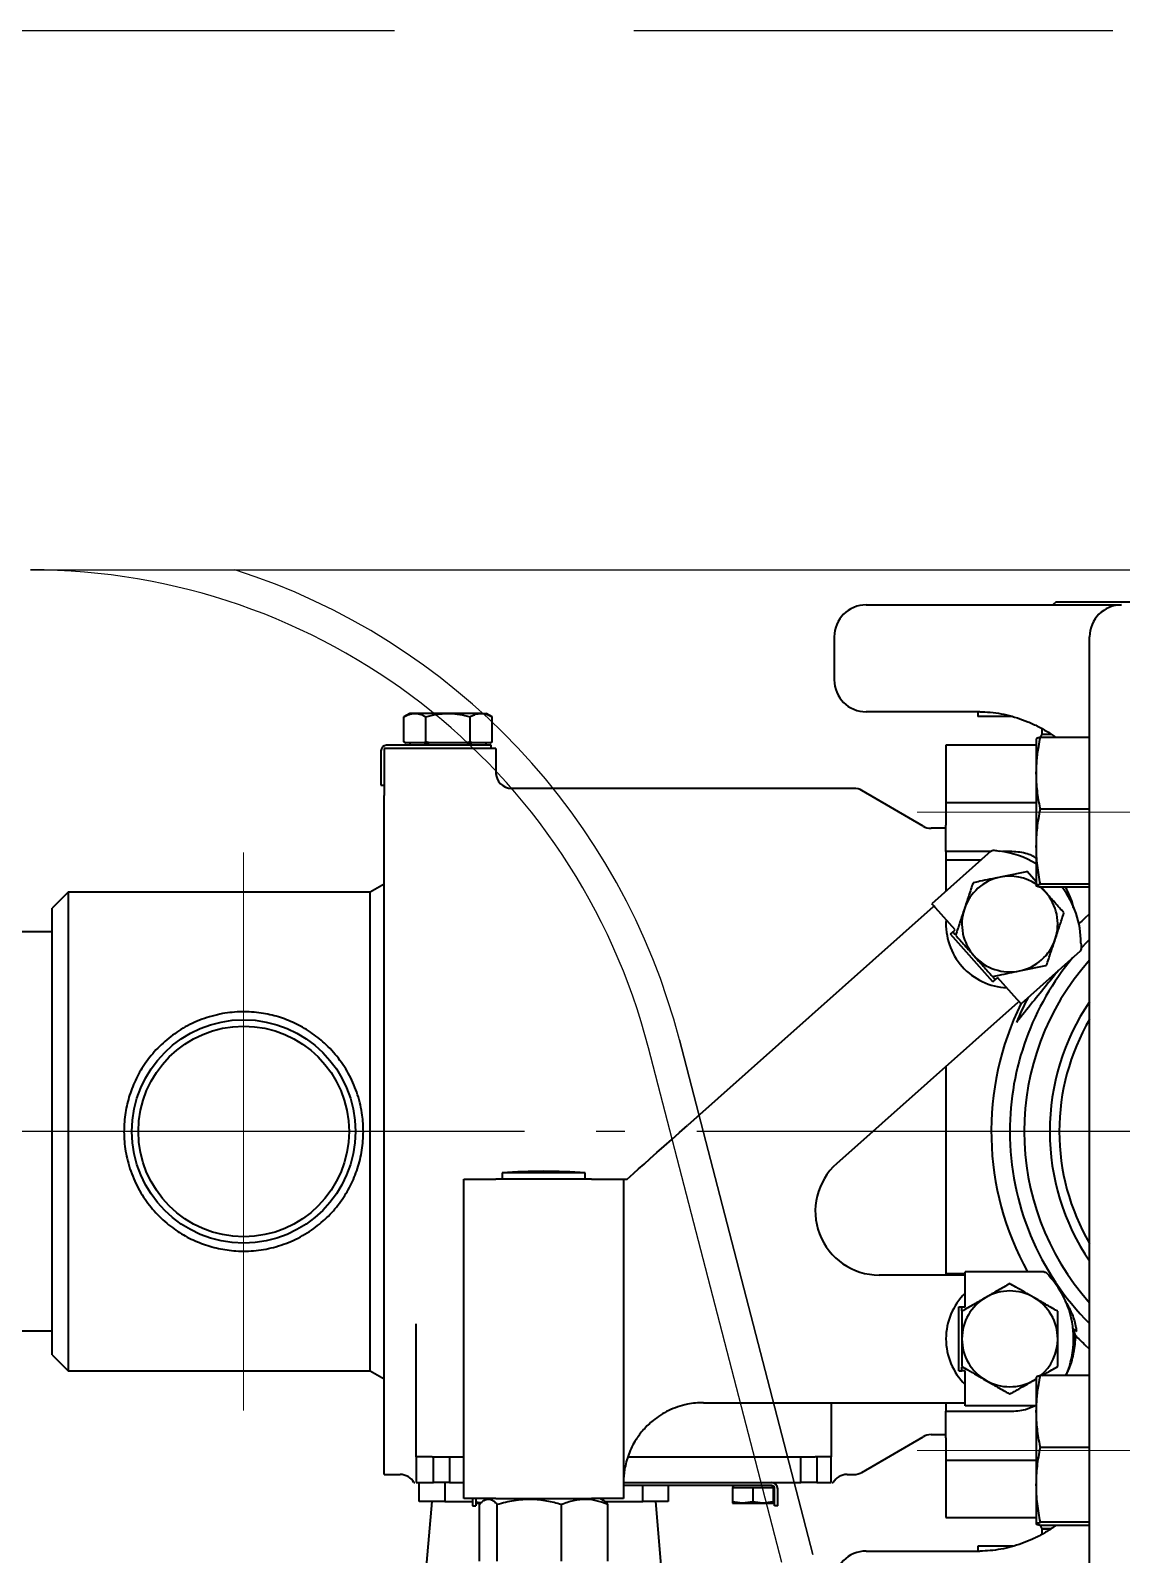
# Model space of a CAD drawing. Extents: x 39751 to 116307, y -36149 to -14965.
# Drawn here: x 44353.9 to 44695.7, y -20708.6 to -20231 of the extents above; entities that cross this region are included whole.
import ezdxf

# ---------------------------------------------------------------- set-up
doc = ezdxf.new("R2010")
doc.units = 0
doc.header["$LTSCALE"] = 1500
for name, pattern in [('CENTER', [1.32, 1.2, -0.05, 0.02, -0.05]), ('CENTER1', [1.02, 0.9, -0.05, 0.02, -0.05]), ('HIDDEN1', [0.15, 0.1, -0.05]), ('PHAN', [0.76, 0.57, -0.05, 0.02, -0.05, 0.02, -0.05])]:
    doc.linetypes.add(name, pattern=pattern)
doc.layers.add('01-粗实线', color=7, linetype='Continuous', lineweight=35)
doc.layers.add('05-中心线', color=1, linetype='CENTER', lineweight=18)
doc.layers.add('confine6', color=4, linetype='CENTER1')
doc.layers.add('confine9', color=1, linetype='PHAN')

# ---------------------------------------------------------------- blocks, each defined once
blk = doc.blocks.new('A$C24265A49')
blk.add_line((0, 386), (1327.66, 386))
at = {"color": 7, "ltscale": 0.416402}
for p, q in [((235.38, 74.92), (193.6, 236.16)), ((245.06, 77.43), (203.28, 238.67)), ((203.28, 238.67), (245.06, 77.43))]:
    blk.add_line(p, q, dxfattribs=at)
at = {"color": 7}
for radius, start, end in [(200, 14.5242, 90), (210, 14.5242, 72.2472), (210, 14.524, 72.2472)]:
    blk.add_arc((0, 186), radius, start, end, dxfattribs=at)
blk = doc.blocks.new('A$C4F9C0831')
at = {"layer": '01-粗实线'}
for p, q in [((1582.7, 430.22), (1605.51, 430.22)), ((1605.51, 430.22), (1655.68, 430.22)), ((1642.2, 431.22), (1641.2, 430.22)), ((1642.2, 431.22), (1675.5, 431.22)), ((1655.68, 430.22), (1662.7, 430.22)), ((1572.7, 420.22), (1572.7, 406.72)), ((1652.7, 390.22), (1652.7, 420.22)), ((1605.51, 396.72), (1582.7, 396.72)), ((1618.27, 396.72), (1605.51, 396.72)), ((1617.7, 396.72), (1617.7, 395.22)), ((1439.7, 396.22), (1437.84, 395.14)), ((1437.84, 387.29), (1437.84, 395.14)), ((1441.3, 396.22), (1439.7, 396.22)), ((1451.7, 396.22), (1441.3, 396.22)), ((1444.77, 387.29), (1444.77, 395.14)), ((1462.09, 396.22), (1451.7, 396.22)), ((1458.62, 387.29), (1458.62, 395.14)), ((1462.09, 396.22), (1463.7, 396.22)), ((1465.55, 395.14), (1463.7, 396.22)), ((1465.55, 387.29), (1465.55, 395.14)), ((1628.57, 395.22), (1617.7, 395.22)), ((1437.84, 387.29), (1438.31, 387.02)), ((1438.34, 387.02), (1437.84, 387.29)), ((1438.31, 387.02), (1438.34, 387.02)), ((1441.3, 387.02), (1438.34, 387.02)), ((1439.7, 387.02), (1439.7, 386.22)), ((1444.27, 387.02), (1441.3, 387.02)), ((1444.77, 387.29), (1444.27, 387.02)), ((1444.27, 387.02), (1445.77, 387.02)), ((1445.77, 387.02), (1444.77, 387.29)), ((1451.7, 387.02), (1445.77, 387.02)), ((1457.63, 387.02), (1451.7, 387.02)), ((1458.62, 387.29), (1457.63, 387.02)), ((1457.63, 387.02), (1459.12, 387.02)), ((1459.12, 387.02), (1458.62, 387.29)), ((1462.09, 387.02), (1459.12, 387.02)), ((1465.05, 387.02), (1462.09, 387.02)), ((1463.7, 386.22), (1463.7, 387.02)), ((1465.55, 387.29), (1465.05, 387.02)), ((1465.05, 387.02), (1465.08, 387.02)), ((1465.08, 387.02), (1465.55, 387.29)), ((1636, 388.2), (1636, 377.47)), ((1637.7, 389.72), (1637.22, 388.68)), ((1652.7, 388.7), (1637.29, 388.7)), ((1637.7, 391.47), (1637.7, 389.72)), ((1637.7, 389.72), (1640.61, 389.72)), ((1652.7, 362.64), (1652.7, 390.22)), ((1430.7, 384.48), (1430.7, 373.68)), ((1461.7, 385.22), (1431.7, 385.22)), ((1431.7, 385.22), (1431.7, 375.44)), ((1439.45, 386.22), (1432.43, 386.22)), ((1441.03, 386.22), (1439.45, 386.22)), ((1465.2, 386.22), (1441.03, 386.22)), ((1466.7, 385.22), (1461.7, 385.22)), ((1465.2, 385.22), (1465.2, 386.22)), ((1466.7, 385.22), (1466.7, 377.02)), ((1636, 386.22), (1607.7, 386.22)), ((1607.7, 386.22), (1607.7, 368.29)), ((1636, 377.47), (1636, 354.48)), ((1430.7, 373.68), (1431.7, 373.68)), ((1431.7, 375.44), (1431.7, 370.54)), ((1578.85, 372.72), (1471.7, 372.72)), ((1431.7, 157.72), (1431.7, 370.54)), ((1600.53, 360.89), (1581.36, 372.04)), ((1607.7, 368.29), (1636, 368.29)), ((1607.7, 368.29), (1607.7, 361.24)), ((1652.7, 366.23), (1637.29, 366.23)), ((1607.7, 360.22), (1603.04, 360.22)), ((1607.7, 352.89), (1607.7, 361.24)), ((1652.7, 348.5), (1652.7, 362.64)), ((1636, 354.48), (1636, 342.23)), ((1621.78, 353.07), (1603.28, 336.59)), ((1621.59, 352.89), (1607.7, 352.89)), ((1607.7, 352.89), (1607.7, 350.22)), ((1618.58, 350.22), (1607.7, 350.22)), ((1607.7, 350.22), (1607.7, 340.53)), ((1627.7, 352.89), (1625.38, 352.89)), ((1636, 343.45), (1633.14, 346.66)), ((1652.7, 331.07), (1652.7, 348.5)), ((1332.7, 340.22), (1327.7, 335.22)), ((1427.37, 340.22), (1332.7, 340.22)), ((1332.7, 340.22), (1332.7, 265.22)), ((1431.7, 342.72), (1427.37, 340.22)), ((1427.37, 265.22), (1427.37, 340.22)), ((1652.7, 342.74), (1637.29, 342.74)), ((1652.7, 341.73), (1637.29, 341.73)), ((1638.9, 340.19), (1637.53, 341.73)), ((1327.7, 265.22), (1327.7, 335.22)), ((1603.72, 335.65), (1526.7, 267.06)), ((1603.72, 335.65), (1603.94, 335.84)), ((1610.59, 328.37), (1604.43, 335.29)), ((1652.7, 333.4), (1651.11, 331.95)), ((1652.7, 302.79), (1652.7, 331.07)), ((1327.7, 327.72), (1308.7, 327.72)), ((1609.1, 327.04), (1609.84, 327.71)), ((1622.4, 312.11), (1609.1, 327.04)), ((1610.62, 326.84), (1609.84, 327.71)), ((1610.39, 328.2), (1610.59, 328.37)), ((1649.71, 321.7), (1631.21, 305.22)), ((1623.14, 312.77), (1622.37, 313.64)), ((1622.4, 312.11), (1623.14, 312.77)), ((1623.89, 313.44), (1623.69, 313.26)), ((1630.05, 306.52), (1623.89, 313.44)), ((1573.47, 255.15), (1630.32, 305.77)), ((1630.54, 305.97), (1630.32, 305.77)), ((1652.7, 227.64), (1652.7, 302.79)), ((1607.7, 285.63), (1607.7, 220.75)), ((1327.7, 195.22), (1327.7, 265.22)), ((1332.7, 265.22), (1332.7, 190.22)), ((1427.37, 190.22), (1427.37, 265.22)), ((1456.7, 150.22), (1456.7, 250.22)), ((1456.7, 250.22), (1466.7, 250.22)), ((1496.7, 250.22), (1466.7, 250.22)), ((1468.7, 252.22), (1468.7, 250.22)), ((1494.7, 252.22), (1468.7, 252.22)), ((1494.7, 250.22), (1494.7, 252.22)), ((1496.7, 250.22), (1506.7, 250.22)), ((1506.7, 250.22), (1506.7, 150.22)), ((1506.7, 250.22), (1507.78, 250.22)), ((1652.7, 199.36), (1652.7, 227.64)), ((1613.4, 220.22), (1586.77, 220.22)), ((1607.7, 220.75), (1613.7, 220.75)), ((1607.7, 220.75), (1607.7, 220.22)), ((1613.4, 220.22), (1613.7, 220.22)), ((1613.7, 219.48), (1613.7, 221.22)), ((1638.48, 221.22), (1613.7, 221.22)), ((1613.7, 210.22), (1613.7, 219.48)), ((1611.7, 190.22), (1611.7, 210.22)), ((1611.7, 210.22), (1612.7, 210.22)), ((1612.7, 209.05), (1612.7, 210.22)), ((1612.7, 210.22), (1613.43, 210.22)), ((1613.43, 210.22), (1613.7, 210.22)), ((1308.7, 202.72), (1327.7, 202.72)), ((1441.7, 163.22), (1441.7, 204.96)), ((1647.39, 203.72), (1648.21, 201.28)), ((1647.7, 200.22), (1647.7, 200.22)), ((1651.11, 198.48), (1652.7, 197.04)), ((1652.7, 181.93), (1652.7, 199.36)), ((1327.7, 195.22), (1332.7, 190.22)), ((1612.7, 190.22), (1612.7, 191.38)), ((1332.7, 190.22), (1427.37, 190.22)), ((1427.37, 190.22), (1431.7, 187.72)), ((1611.7, 190.22), (1612.7, 190.22)), ((1613.43, 190.22), (1612.7, 190.22)), ((1613.7, 190.22), (1613.43, 190.22)), ((1613.7, 180.95), (1613.7, 190.22)), ((1636, 187.72), (1635.2, 187.22)), ((1635.2, 187.22), (1636, 187.69)), ((1636, 188.2), (1636, 177.47)), ((1652.7, 188.7), (1637.29, 188.7)), ((1652.7, 167.79), (1652.7, 181.93)), ((1531.7, 180.22), (1613.4, 180.22)), ((1571.7, 180.22), (1571.7, 163.22)), ((1607.7, 180.22), (1607.7, 177.54)), ((1607.7, 177.54), (1627.7, 177.54)), ((1607.7, 169.19), (1607.7, 177.54)), ((1613.7, 180.22), (1613.4, 180.22)), ((1613.7, 179.22), (1613.7, 180.95)), ((1636, 179.22), (1613.7, 179.22)), ((1632.64, 178.08), (1635.45, 179.22)), ((1636, 177.47), (1636, 154.48)), ((1581.36, 158.39), (1600.53, 169.54)), ((1603.04, 170.22), (1607.7, 170.22)), ((1607.7, 169.19), (1607.7, 162.14)), ((1652.7, 140.22), (1652.7, 167.79)), ((1446.7, 163.22), (1441.7, 163.22)), ((1441.7, 163.22), (1441.7, 155.22)), ((1446.7, 163.22), (1456.7, 163.22)), ((1447.2, 155.22), (1447.2, 163.22)), ((1452.2, 163.22), (1452.2, 155.22)), ((1508.09, 163.22), (1566.7, 163.22)), ((1562.2, 155.22), (1562.2, 163.22)), ((1571.7, 163.22), (1566.7, 163.22)), ((1567.2, 163.22), (1567.2, 155.22)), ((1571.7, 155.22), (1571.7, 163.22)), ((1652.7, 166.23), (1637.29, 166.23)), ((1431.7, 157.72), (1436.7, 157.72)), ((1576.7, 157.72), (1578.85, 157.72)), ((1636, 162.14), (1607.7, 162.14)), ((1607.7, 162.14), (1607.7, 144.22)), ((1441.7, 155.22), (1447.2, 155.22)), ((1442.7, 149.22), (1442.7, 155.22)), ((1452.2, 155.22), (1447.2, 155.22)), ((1450.7, 155.22), (1450.7, 149.22)), ((1452.2, 155.22), (1456.7, 155.22)), ((1506.7, 155.22), (1562.2, 155.22)), ((1553.02, 154.22), (1506.7, 154.22)), ((1512.7, 149.22), (1512.7, 154.22)), ((1520.7, 154.22), (1520.7, 149.22)), ((1541.38, 154.22), (1540.83, 153.67)), ((1540.83, 153.62), (1540.83, 149.12)), ((1540.83, 153.62), (1543.32, 153.62)), ((1543.32, 153.62), (1544.71, 153.62)), ((1544.71, 153.62), (1547.2, 153.62)), ((1547.2, 153.62), (1547.2, 149.12)), ((1547.2, 153.62), (1549.69, 153.62)), ((1549.69, 153.62), (1551.07, 153.62)), ((1551.07, 153.62), (1553.56, 153.62)), ((1553.56, 153.67), (1553.01, 154.22)), ((1553.56, 153.62), (1553.56, 149.12)), ((1554.02, 147.89), (1554.02, 153.22)), ((1555.02, 147.89), (1555.02, 153.22)), ((1567.2, 155.22), (1562.2, 155.22)), ((1567.2, 155.22), (1571.7, 155.22)), ((1636, 154.48), (1636, 142.23)), ((1450.7, 149.22), (1442.7, 149.22)), ((1443.26, 108.68), (1446.7, 149.22)), ((1450.7, 149.22), (1459.37, 149.22)), ((1466.7, 150.22), (1456.7, 150.22)), ((1459.37, 150.22), (1459.37, 147.89)), ((1460.37, 150.22), (1460.37, 147.89)), ((1462.03, 148.84), (1460.37, 149.07)), ((1460.5, 148.88), (1460.83, 148.77)), ((1460.83, 148.77), (1461.92, 148.77)), ((1461.58, 130.54), (1461.58, 148.39)), ((1464.07, 150.22), (1463.02, 149.61)), ((1466.7, 150.22), (1496.7, 150.22)), ((1467.13, 130.54), (1467.13, 148.39)), ((1487.25, 130.54), (1487.25, 148.39)), ((1506.7, 150.22), (1496.7, 150.22)), ((1500.37, 149.61), (1499.32, 150.22)), ((1500.92, 149.22), (1512.7, 149.22)), ((1501.82, 130.54), (1501.82, 148.39)), ((1520.7, 149.22), (1512.7, 149.22)), ((1516.7, 149.22), (1520.13, 108.68)), ((1544.01, 148.77), (1540.83, 149.12)), ((1540.83, 148.77), (1544.01, 148.77)), ((1547.2, 149.12), (1544.01, 148.77)), ((1544.01, 148.77), (1550.38, 148.77)), ((1550.38, 148.77), (1547.2, 149.12)), ((1553.56, 149.12), (1550.38, 148.77)), ((1550.38, 148.77), (1553.56, 148.77)), ((1459.37, 147.89), (1460.37, 147.89)), ((1555.02, 147.89), (1554.02, 147.89)), ((1607.7, 144.22), (1636, 144.22)), ((1637.22, 141.75), (1637.7, 140.72)), ((1652.7, 142.74), (1637.29, 142.74)), ((1652.7, 141.73), (1637.29, 141.73)), ((1637.7, 140.72), (1637.7, 138.95)), ((1637.7, 140.72), (1640.61, 140.72)), ((1640.6, 140.72), (1637.7, 140.72)), ((1652.7, 110.22), (1652.7, 140.22)), ((1617.7, 135.22), (1617.7, 133.72)), ((1628.66, 135.22), (1617.7, 135.22)), ((1582.7, 133.72), (1605.51, 133.72)), ((1605.51, 133.72), (1618.27, 133.72))]:
    blk.add_line(p, q, dxfattribs=at)
at = {"layer": '01-粗实线', "flags": 128}
for points in [[(1637.31, 341.73), (1637.5, 341.57), (1638.9, 340.19)], [(1604.43, 335.29), (1604.21, 335.54), (1603.99, 335.79), (1603.79, 336.01), (1603.61, 336.21), (1603.47, 336.37), (1603.36, 336.49), (1603.3, 336.56), (1603.28, 336.59)], [(1609.84, 327.71), (1609.85, 327.72), (1609.89, 327.75), (1609.94, 327.79), (1610.01, 327.85), (1610.09, 327.93), (1610.18, 328.01), (1610.29, 328.1), (1610.39, 328.2)], [(1649.94, 322.53), (1652.12, 324.82), (1652.7, 325.41)], [(1623.69, 313.26), (1623.59, 313.17), (1623.48, 313.07), (1623.39, 312.99), (1623.31, 312.92), (1623.24, 312.85), (1623.19, 312.81), (1623.15, 312.78), (1623.14, 312.77)], [(1631.21, 305.22), (1631.18, 305.25), (1631.12, 305.32), (1631.01, 305.44), (1630.87, 305.6), (1630.69, 305.8), (1630.49, 306.02), (1630.28, 306.27), (1630.05, 306.52)], [(1507.78, 250.22), (1508.72, 251.06), (1509.95, 252.15), (1511.43, 253.47), (1513.14, 255), (1515.07, 256.71), (1517.17, 258.58), (1519.42, 260.59), (1521.78, 262.69), (1524.22, 264.86), (1526.7, 267.06)]]:
    blk.add_lwpolyline(points, dxfattribs=at)
at = {"layer": '01-粗实线'}
for radius in [35, 33]:
    blk.add_circle((1387.7, 265.22), radius, dxfattribs=at)
for centre, radius, start, end in [((1582.7, 420.22), 10, 90, 180), ((1662.7, 420.22), 10, 90, 180), ((1582.7, 406.72), 10, 180, 270), ((1432.43, 384.48), 1.74, 90, 180), ((1471.7, 377.72), 5, 180, 270), ((1578.85, 367.72), 5, 59.8265, 90), ((1603.04, 365.22), 5, 239.8265, 270), ((1620.98, 324.23), 29, 58.8017, 83.3065), ((1627.7, 330.22), 22.68, 77.3985, 90), ((1627.7, 330.22), 15, 101.6822, 161.6822), ((1627.7, 330.22), 15, 56.404, 101.6822), ((1627.7, 330.22), 15, 341.6822, 41.6822), ((1620.98, 324.23), 29, 0.0579, 37.1076), ((1627.7, 330.22), 15, 161.6822, 221.6822), ((1627.7, 330.22), 20, 176.1092, 267.2552), ((1712.7, 265.22), 90.81, 132.7036, 134.2403), ((1627.7, 330.22), 15, 281.6822, 341.6822), ((1627.7, 330.22), 15, 221.6822, 281.6822), ((1712.7, 265.22), 84.99, 140.1095, 180), ((1712.7, 265.22), 80.5, 138.1884, 221.8116), ((1712.7, 265.22), 89.71, 152.1006, 157.6002), ((1712.7, 265.22), 72.5, 145.9518, 180), ((1712.7, 265.22), 90.81, 153.8437, 208.9792), ((1712.7, 265.22), 69.5, 149.6902, 180), ((1712.7, 265.22), 84.99, 180, 225.0907), ((1712.7, 265.22), 72.5, 180, 214.0482), ((1712.7, 265.22), 69.5, 180, 210.3098), ((1586.77, 240.22), 20, 131.6822, 270), ((1481.7, 81.47), 171.25, 85.6464, 94.3536), ((1627.7, 200.22), 15, 60, 120), ((1618.7, 200.22), 29, 0, 41.6243), ((1627.7, 200.22), 20, 134.427, 225.573), ((1627.7, 200.22), 15, 120, 180), ((1627.7, 200.22), 15, 0, 60), ((1712.7, 265.22), 89.71, 223.278, 224.3724), ((1627.7, 200.22), 20.54, 355.1477, 2.9628), ((1712.7, 265.22), 90.81, 224.7533, 227.2964), ((1627.7, 200.22), 15, 180, 240), ((1627.7, 200.22), 15, 309.8825, 0), ((1618.7, 200.22), 29, 336.6139, 0), ((1627.7, 200.22), 15, 240, 300), ((1531.7, 155.22), 25, 90, 101.537), ((1627.7, 200.22), 22.68, 270, 282.6015), ((1603.04, 165.22), 5, 90, 120.1735), ((1436.7, 152.72), 5, 29.995, 90), ((1576.7, 152.72), 5, 90, 150.0251), ((1578.85, 162.72), 5, 270, 300.1735), ((1553.02, 153.22), 2, 0, 90), ((1553.02, 153.22), 1, 0, 90), ((1582.7, 123.72), 10, 90, 180)]:
    blk.add_arc(centre, radius, start, end, dxfattribs=at)
for points, knots in [([(1618.27, 396.72), (1618.81, 396.71), (1620.48, 396.69), (1623.29, 396.43), (1626.68, 395.81), (1630.04, 394.88), (1633.35, 393.66), (1636.59, 392.14), (1639.52, 390.51), (1641.36, 389.25), (1642.15, 388.7)], [0, 0, 0, 0, 0.066999, 0.210334, 0.352853, 0.493593, 0.631891, 0.767386, 0.899951, 1, 1, 1, 1]), ([(1437.84, 395.14), (1438.4, 395.44), (1439.54, 396.05), (1440.71, 396.16), (1441.3, 396.22)], [0, 0, 0, 0, 0.4954573, 1, 1, 1, 1]), ([(1441.3, 396.22), (1441.39, 396.21), (1442.01, 396.2), (1443.18, 395.97), (1444.24, 395.42), (1444.77, 395.14)], [0, 0, 0, 0, 0.070097, 0.530788, 1, 1, 1, 1]), ([(1444.77, 395.14), (1445.89, 395.44), (1448.16, 396.05), (1450.51, 396.16), (1451.7, 396.22)], [0, 0, 0, 0, 0.495455, 1, 1, 1, 1]), ([(1451.7, 396.22), (1451.86, 396.21), (1453.1, 396.2), (1455.45, 395.97), (1457.56, 395.42), (1458.62, 395.14)], [0, 0, 0, 0, 0.070096, 0.53079, 1, 1, 1, 1]), ([(1458.62, 395.14), (1458.86, 395.27), (1459.55, 395.65), (1460.7, 396.1), (1461.62, 396.18), (1462.09, 396.22)], [0, 0, 0, 0, 0.2113659, 0.6030813, 1, 1, 1, 1]), ([(1462.09, 396.22), (1462.36, 396.2), (1463.53, 396.15), (1464.68, 395.58), (1465.55, 395.14)], [0, 0, 0, 0, 0.2323671, 1, 1, 1, 1]), ([(1636, 377.47), (1636.04, 378.87), (1636.11, 381.69), (1636.63, 385.43), (1637.1, 387.77), (1637.29, 388.7)], [0, 0, 0, 0, 0.3725111, 0.7470574, 1, 1, 1, 1]), ([(1637.29, 388.7), (1636.93, 388.62), (1636.19, 388.45), (1636.06, 388.28), (1636, 388.2)], [0, 0, 0, 0, 0.498112, 1, 1, 1, 1]), ([(1637.29, 366.23), (1637.27, 366.33), (1636.87, 368.22), (1636.19, 371.96), (1636.06, 375.63), (1636, 377.47)], [0, 0, 0, 0, 0.026969, 0.511713, 1, 1, 1, 1]), ([(1636, 354.48), (1636.06, 356.44), (1636.19, 360.39), (1636.92, 364.27), (1637.29, 366.23)], [0, 0, 0, 0, 0.49778, 1, 1, 1, 1]), ([(1637.29, 342.74), (1636.93, 344.68), (1636.19, 348.56), (1636.06, 352.5), (1636, 354.48)], [0, 0, 0, 0, 0.498113, 1, 1, 1, 1]), ([(1621.78, 353.07), (1621.92, 353.15), (1622.19, 353.33), (1622.81, 353.34), (1623.55, 353.23), (1624.09, 353.1), (1624.36, 353.03)], [0, 0, 0, 0, 0.249999, 0.499999, 0.750002, 1, 1, 1, 1]), ([(1636, 350.87), (1635.53, 351.15), (1634.49, 351.77), (1633.3, 352.14), (1632.64, 352.35)], [0, 0, 0, 0, 0.454374, 1, 1, 1, 1]), ([(1624.66, 344.9), (1622.53, 344.46), (1619.69, 343.88), (1616.89, 343.3), (1616.18, 343.15)], [0, 0, 0, 0, 0.746933, 1, 1, 1, 1]), ([(1633.14, 346.66), (1633.06, 346.64), (1631.63, 346.35), (1628.82, 345.76), (1626.05, 345.19), (1624.66, 344.9)], [0, 0, 0, 0, 0.026969, 0.511715, 1, 1, 1, 1]), ([(1616.18, 343.15), (1615.73, 341.79), (1614.83, 339.07), (1613.92, 336.31), (1613.46, 334.93)], [0, 0, 0, 0, 0.498113, 1, 1, 1, 1]), ([(1636, 342.23), (1636.06, 342.32), (1636.19, 342.49), (1636.92, 342.65), (1637.29, 342.74)], [0, 0, 0, 0, 0.497781, 1, 1, 1, 1]), ([(1637.29, 341.73), (1636.93, 341.81), (1636.19, 341.98), (1636.06, 342.15), (1636, 342.23)], [0, 0, 0, 0, 0.4981135, 1, 1, 1, 1]), ([(1644.66, 333.72), (1643.71, 334.79), (1641.8, 336.93), (1639.87, 339.1), (1638.9, 340.19)], [0, 0, 0, 0, 0.498113, 1, 1, 1, 1]), ([(1647.61, 335.25), (1647.58, 335.47), (1647.37, 336.78), (1646.58, 338.99), (1645.66, 340.83), (1645.22, 341.73)], [0, 0, 0, 0, 0.093455, 0.560123, 1, 1, 1, 1]), ([(1613.46, 334.93), (1613, 333.56), (1612.09, 330.8), (1611.19, 328.08), (1610.73, 326.71)], [0, 0, 0, 0, 0.49778, 1, 1, 1, 1]), ([(1641.94, 325.5), (1642.39, 326.87), (1643.3, 329.63), (1644.21, 332.35), (1644.66, 333.72)], [0, 0, 0, 0, 0.49778, 1, 1, 1, 1]), ([(1610.73, 326.71), (1611.68, 325.64), (1613.59, 323.5), (1615.52, 321.33), (1616.49, 320.24)], [0, 0, 0, 0, 0.498115, 1, 1, 1, 1]), ([(1639.21, 317.28), (1639.66, 318.64), (1640.56, 321.36), (1641.48, 324.12), (1641.94, 325.5)], [0, 0, 0, 0, 0.498113, 1, 1, 1, 1]), ([(1616.49, 320.24), (1617.46, 319.16), (1619.39, 316.99), (1621.3, 314.85), (1622.25, 313.77)], [0, 0, 0, 0, 0.497781, 1, 1, 1, 1]), ([(1649.98, 324.26), (1650.01, 323.98), (1650.08, 323.43), (1650.1, 322.69), (1650.02, 322.08), (1649.81, 321.83), (1649.71, 321.7)], [0, 0, 0, 0, 0.25, 0.5, 0.75, 1, 1, 1, 1]), ([(1622.25, 313.77), (1622.96, 313.92), (1625.76, 314.5), (1628.61, 315.09), (1630.73, 315.53)], [0, 0, 0, 0, 0.253066, 1, 1, 1, 1]), ([(1642.94, 315.67), (1641.76, 314.21), (1639.01, 310.82), (1634.55, 305.32), (1631.44, 301.47), (1629.76, 299.4)], [0, 0, 0, 0, 0.256331, 0.598118, 1, 1, 1, 1]), ([(1630.73, 315.53), (1632.11, 315.81), (1634.88, 316.38), (1637.7, 316.97), (1639.14, 317.26), (1639.21, 317.28)], [0, 0, 0, 0, 0.48445, 0.973031, 1, 1, 1, 1]), ([(1425.2, 265.22), (1425.1, 263.24), (1424.92, 259.29), (1423.49, 253.55), (1421.26, 248.17), (1418.2, 243.14), (1414.34, 238.6), (1409.6, 234.56), (1404.08, 231.28), (1397.98, 228.95), (1391.62, 227.75), (1385.5, 227.62), (1379.73, 228.44), (1374.38, 230.01), (1369.34, 232.36), (1364.51, 235.54), (1360.08, 239.6), (1356.16, 244.59), (1353.07, 250.33), (1351.03, 256.51), (1350.11, 262.82), (1350.21, 268.86), (1351.25, 274.62), (1353.08, 280.02), (1355.72, 285.07), (1359.19, 289.83), (1363.5, 294.08), (1368.68, 297.75), (1374.57, 300.54), (1380.83, 302.27), (1387.14, 302.87), (1393.05, 302.49), (1398.6, 301.23), (1403.79, 299.24), (1408.67, 296.47), (1413.34, 292.8), (1417.51, 288.25), (1421.03, 282.82), (1423.55, 276.78), (1424.97, 270.82), (1425.13, 266.91), (1425.2, 265.22)], [0, 0, 0, 0, 0.0247, 0.049406, 0.074031, 0.098667, 0.124796, 0.150927, 0.179094, 0.20724, 0.233691, 0.260132, 0.283404, 0.306687, 0.330512, 0.354346, 0.381211, 0.408073, 0.436187, 0.464283, 0.490045, 0.515804, 0.53956, 0.563325, 0.587767, 0.612218, 0.639083, 0.665944, 0.69411, 0.722251, 0.74768, 0.773107, 0.796108, 0.81912, 0.843679, 0.868245, 0.895811, 0.923367, 0.951098, 0.978812, 1, 1, 1, 1]), ([(1638.48, 221.22), (1638.64, 221.19), (1638.95, 221.14), (1639.43, 220.74), (1639.9, 220.16), (1640.22, 219.71), (1640.37, 219.48)], [0, 0, 0, 0, 0.2500001, 0.4999974, 0.7499992, 1, 1, 1, 1]), ([(1627.7, 217.54), (1626.46, 216.82), (1623.98, 215.39), (1621.46, 213.93), (1620.2, 213.21)], [0, 0, 0, 0, 0.498112, 1, 1, 1, 1]), ([(1635.2, 213.21), (1633.32, 214.29), (1630.8, 215.74), (1628.32, 217.17), (1627.7, 217.54)], [0, 0, 0, 0, 0.746935, 1, 1, 1, 1]), ([(1620.2, 213.21), (1618.94, 212.48), (1616.43, 211.03), (1613.94, 209.6), (1612.7, 208.88)], [0, 0, 0, 0, 0.497781, 1, 1, 1, 1]), ([(1642.7, 208.88), (1642.63, 208.91), (1641.36, 209.64), (1638.87, 211.08), (1636.42, 212.5), (1635.2, 213.21)], [0, 0, 0, 0, 0.026968, 0.511713, 1, 1, 1, 1]), ([(1645.01, 212), (1645.24, 211.69), (1645.84, 210.88), (1646.53, 209.54), (1647.33, 207.78), (1647.97, 205.84), (1648.38, 203.99), (1648.52, 202.92), (1648.57, 202.48)], [0, 0, 0, 0, 0.0941419, 0.2393619, 0.3848259, 0.6141837, 0.8441075, 1, 1, 1, 1]), ([(1612.7, 208.88), (1612.7, 207.45), (1612.7, 204.58), (1612.7, 201.67), (1612.7, 200.22)], [0, 0, 0, 0, 0.498113, 1, 1, 1, 1]), ([(1642.7, 200.22), (1642.7, 201.66), (1642.7, 204.57), (1642.7, 207.44), (1642.7, 208.88)], [0, 0, 0, 0, 0.49778, 1, 1, 1, 1]), ([(1612.7, 200.22), (1612.7, 198.77), (1612.7, 195.86), (1612.7, 192.99), (1612.7, 191.55)], [0, 0, 0, 0, 0.497781, 1, 1, 1, 1]), ([(1642.7, 191.55), (1642.7, 192.98), (1642.7, 195.85), (1642.7, 198.76), (1642.7, 200.22)], [0, 0, 0, 0, 0.498112, 1, 1, 1, 1]), ([(1645.33, 189.03), (1645.55, 189.41), (1646.35, 190.81), (1647.49, 193.95), (1647.91, 196.82), (1648.16, 198.48)], [0, 0, 0, 0, 0.136857, 0.50276, 1, 1, 1, 1]), ([(1612.7, 191.55), (1613.32, 191.19), (1615.8, 189.76), (1618.32, 188.31), (1620.2, 187.22)], [0, 0, 0, 0, 0.253068, 1, 1, 1, 1]), ([(1637.76, 188.7), (1638.16, 188.93), (1639.81, 189.89), (1641.45, 190.84), (1642.7, 191.55)], [0, 0, 0, 0, 0.238756, 1, 1, 1, 1]), ([(1620.2, 187.22), (1621.42, 186.52), (1623.86, 185.11), (1626.35, 183.67), (1627.63, 182.93), (1627.7, 182.89)], [0, 0, 0, 0, 0.484447, 0.973029, 1, 1, 1, 1]), ([(1627.7, 182.89), (1628.93, 183.61), (1631.42, 185.04), (1633.93, 186.5), (1635.2, 187.22)], [0, 0, 0, 0, 0.498111, 1, 1, 1, 1]), ([(1636, 177.47), (1636.04, 178.87), (1636.11, 181.69), (1636.63, 185.43), (1637.1, 187.77), (1637.29, 188.7)], [0, 0, 0, 0, 0.3725111, 0.7470574, 1, 1, 1, 1]), ([(1637.29, 188.7), (1636.93, 188.62), (1636.19, 188.45), (1636.06, 188.28), (1636, 188.2)], [0, 0, 0, 0, 0.498112, 1, 1, 1, 1]), ([(1526.7, 179.71), (1525.68, 179.46), (1523.66, 178.97), (1520.83, 177.79), (1518.25, 176.36), (1515.53, 174.4), (1512.89, 171.85), (1510.23, 168.3), (1508.14, 164.09), (1506.94, 159.56), (1506.7, 156.58), (1506.7, 155.22), (1506.7, 155.22)], [0, 0, 0, 0, 0.077119, 0.154312, 0.230836, 0.307427, 0.424927, 0.542601, 0.703911, 0.865395, 0.999219, 1, 1, 1, 1]), ([(1637.29, 166.23), (1637.27, 166.33), (1636.87, 168.22), (1636.19, 171.96), (1636.06, 175.63), (1636, 177.47)], [0, 0, 0, 0, 0.026969, 0.511714, 1, 1, 1, 1]), ([(1636, 154.48), (1636.06, 156.44), (1636.19, 160.39), (1636.92, 164.27), (1637.29, 166.23)], [0, 0, 0, 0, 0.497781, 1, 1, 1, 1]), ([(1441.03, 155.22), (1441.08, 155.22), (1441.14, 155.22), (1441.31, 155.22), (1441.34, 155.22)], [0, 0, 0, 0, 0.841512, 1, 1, 1, 1]), ([(1572.06, 155.22), (1572.08, 155.22), (1572.25, 155.22), (1572.31, 155.22), (1572.37, 155.22)], [0, 0, 0, 0, 0.168909, 1, 1, 1, 1]), ([(1637.29, 142.74), (1636.93, 144.68), (1636.19, 148.56), (1636.06, 152.5), (1636, 154.48)], [0, 0, 0, 0, 0.498113, 1, 1, 1, 1]), ([(1461.58, 148.39), (1461.81, 148.63), (1462.5, 149.33), (1463.68, 150.05), (1464.97, 150.02), (1466.13, 149.38), (1466.79, 148.72), (1467.13, 148.39)], [0, 0, 0, 0, 0.129802, 0.379352, 0.635001, 0.816593, 1, 1, 1, 1]), ([(1467.13, 148.39), (1468.87, 148.86), (1472.4, 149.79), (1477.63, 150.14), (1482.63, 149.63), (1485.7, 148.81), (1487.25, 148.39)], [0, 0, 0, 0, 0.26461, 0.534958, 0.765348, 1, 1, 1, 1]), ([(1487.25, 148.39), (1488.51, 148.86), (1491.07, 149.79), (1494.86, 150.14), (1498.48, 149.63), (1500.7, 148.81), (1501.82, 148.39)], [0, 0, 0, 0, 0.26461, 0.534957, 0.765348, 1, 1, 1, 1]), ([(1501.82, 148.39), (1501.49, 148.74), (1501.01, 149.24), (1500.52, 149.48), (1500.37, 149.56)], [0, 0, 0, 0, 0.688723, 1, 1, 1, 1]), ([(1540.83, 149.12), (1540.83, 149.07), (1540.83, 148.86), (1540.83, 148.8), (1540.83, 148.77)], [0, 0, 0, 0, 0.253066, 1, 1, 1, 1]), ([(1553.56, 148.77), (1553.56, 148.8), (1553.56, 148.86), (1553.56, 149.07), (1553.56, 149.12)], [0, 0, 0, 0, 0.746934, 1, 1, 1, 1]), ([(1642.15, 141.73), (1641.95, 141.57), (1640.74, 140.69), (1638.49, 139.34), (1635.38, 137.68), (1632.21, 136.32), (1628.98, 135.22), (1625.69, 134.41), (1622.4, 133.9), (1619.92, 133.73), (1618.56, 133.72), (1618.27, 133.72)], [0, 0, 0, 0, 0.026255, 0.153605, 0.283448, 0.415871, 0.550918, 0.68854, 0.828524, 0.964071, 1, 1, 1, 1]), ([(1636, 142.23), (1636.06, 142.32), (1636.19, 142.49), (1636.92, 142.65), (1637.29, 142.74)], [0, 0, 0, 0, 0.497781, 1, 1, 1, 1]), ([(1637.29, 141.73), (1636.93, 141.81), (1636.19, 141.98), (1636.06, 142.15), (1636, 142.23)], [0, 0, 0, 0, 0.4981135, 1, 1, 1, 1])]:
    blk.add_open_spline(points, degree=3, knots=knots, dxfattribs=at)
at = {"layer": '05-中心线', "ltscale": 0.3}
for p, q in [((1807.86, 365.22), (1598.64, 365.22)), ((1387.6, 177.77), (1387.6, 352.66)), ((1807.86, 165.22), (1598.64, 165.22))]:
    blk.add_line(p, q, dxfattribs=at)
at = {"layer": 'confine6', "ltscale": 0.3}
blk.add_line((1934.65, 265.22), (0, 265.22), dxfattribs=at)

msp = doc.modelspace()

# ---------------------------------------------------------------- linework, layer by layer
at = {"layer": 'confine9', "color": 2, "linetype": 'HIDDEN1'}
msp.add_line((43642.95, -20231.01), (67135.67, -20231.01), dxfattribs=at)

# ---------------------------------------------------------------- block references
for name, p in [('A$C4F9C0831', (43032.98, -20841.22)), ('A$C24265A49', (44353.89, -20786.01))]:
    msp.add_blockref(name, p)

doc.saveas('drawing.dxf')
